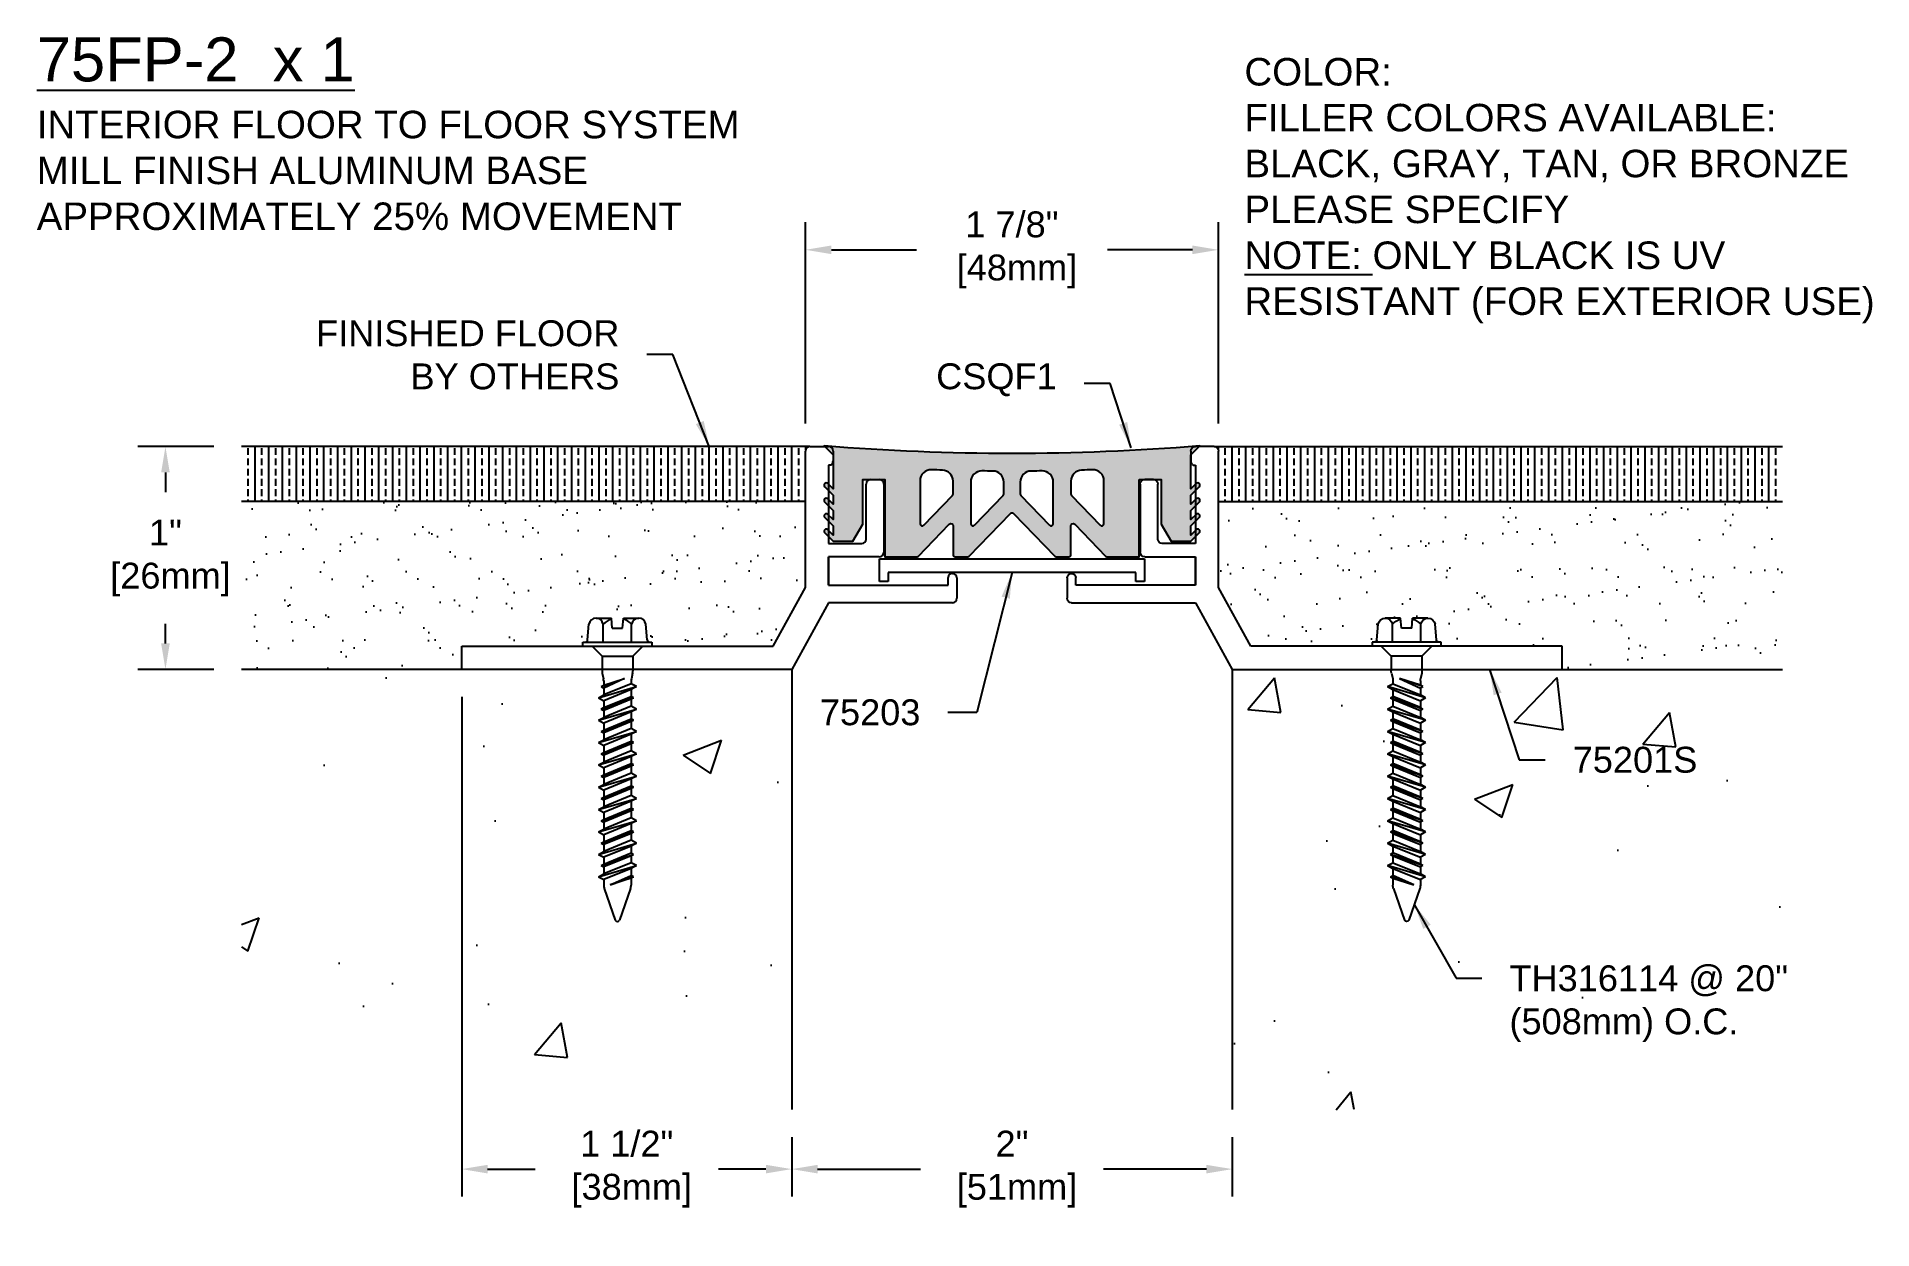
# Model space of a CAD drawing. Header units: inches. Extents: x 0.63 to 8.97, y 2.65 to 8.07.
import ezdxf

# ---------------------------------------------------------------- set-up
doc = ezdxf.new("R2010")
doc.units = ezdxf.units.IN
doc.header["$MEASUREMENT"] = 0
for name, color, linetype in [('Anchors', 4, 'Continuous'), ('Conditions', 1, 'Continuous'), ('Dimensions', 3, 'Continuous'), ('Metals', 7, 'Continuous'), ('Text', 2, 'Continuous')]:
    doc.layers.add(name, color=color, linetype=linetype)
doc.styles.add('ARIAL', font='arial.ttf')
doc.dimstyles.new('ARIAL', dxfattribs={"dimtxt": 0.1175, "dimasz": 0.1175, "dimexe": 0.125, "dimexo": 0.125, "dimgap": 0.125, "dimtad": 0, "dimtih": 1, "dimtoh": 1, "dimdec": 4, "dimzin": 0, "dimdsep": 46, "dimlunit": 4, "dimtxsty": 'ARIAL', "dimcen": 0.09, "dimadec": 0, "dimazin": 0, "dimtfac": 1, "dimtdec": 4, "dimtofl": 0, "dimtmove": 0, "dimatfit": 3, "dimfxl": 0, "dimfrac": 2, "dimtolj": 1, "dimtzin": 0, "dimarcsym": 0})

# ---------------------------------------------------------------- blocks, each defined once
blk = doc.blocks.new('75201S')
for p, q in [((-0.105, -0.2006), (-0.105, 0.42)), ((-0.085, 0.44), (0, 0.44)), ((0.02, 0.42), (0.02, 0.3733)), ((0.01, 0.355), (0, 0.355)), ((0, 0.355), (0, 0)), ((0.0141, 0.3591), (0.01, 0.355)), ((0.17, 0.02), (0.17, 0.27)), ((0.19, 0.29), (0.23, 0.29)), ((0.25, 0.27), (0.25, -0.04)), ((0, 0), (0.15, 0)), ((0, -0.06), (0, -0.189)), ((0, -0.189), (0, -0.06)), ((0.23, -0.06), (0, -0.06)), ((0.5425, -0.189), (0.5425, -0.155)), ((0.5615, -0.136), (0.5625, -0.136)), ((0.5825, -0.156), (0.5825, -0.249)), ((-0.2523, -0.4668), (-0.105, -0.2006)), ((0, -0.189), (0.5425, -0.189)), ((0, -0.269), (-0.1675, -0.5718)), ((0.5625, -0.269), (0, -0.269)), ((-1.6662, -0.4668), (-0.2523, -0.4668)), ((-1.6662, -0.5718), (-1.6662, -0.4668)), ((-0.1675, -0.5718), (-1.6662, -0.5718))]:
    blk.add_line(p, q)
for centre, radius, start, end in [((-0.085, 0.42), 0.02, 90, 180), ((0, 0.42), 0.02, 360, 90), ((0, 0.3733), 0.02, 315, 0), ((0.19, 0.27), 0.02, 90, 180), ((0.23, 0.27), 0.02, 360, 90), ((0.15, 0.02), 0.02, 270, 0), ((0.23, -0.04), 0.02, 270, 0), ((0.5615, -0.155), 0.019, 90, 180), ((0.5625, -0.156), 0.02, 0, 90), ((0.5625, -0.249), 0.02, 270, 0)]:
    blk.add_arc(centre, radius, start, end)
blk = doc.blocks.new('75203')
for p, q in [((-0.6018, -0.102), (-0.6018, 0)), ((-0.6018, 0), (0.6018, 0)), ((0.6018, 0), (0.6018, -0.102)), ((0.5618, -0.062), (-0.5618, -0.062)), ((-0.5618, -0.062), (-0.5618, -0.102)), ((0.5618, -0.102), (0.5618, -0.062)), ((-0.5618, -0.102), (-0.6018, -0.102)), ((0.6018, -0.102), (0.5618, -0.102))]:
    blk.add_line(p, q)
blk = doc.blocks.new('TH316114')
for p, q in [((-0.1352, 0.029), (-0.129, 0.1001)), ((-0.0968, 0.1275), (-0.0272, 0.1275)), ((-0.0645, 0.0187), (-0.0645, 0.1001)), ((-0.0232, 0.0825), (-0.0272, 0.1275)), ((0.0233, 0.0825), (0.0272, 0.1275)), ((0.0272, 0.1275), (0.0967, 0.1275)), ((0.0645, 0.0187), (0.0645, 0.1001)), ((0.1352, 0.029), (0.129, 0.1001)), ((-0.1568, 0), (-0.1568, 0.0187)), ((-0.1568, 0.0187), (0.1568, 0.0187)), ((-0.1568, 0), (0.1568, 0)), ((-0.1148, 0), (-0.0698, -0.045)), ((-0.0232, 0.0825), (0.0233, 0.0825)), ((0.1148, 0), (0.0698, -0.045)), ((0.1568, 0.0187), (0.1568, 0)), ((-0.0698, -0.045), (-0.0698, -0.1121)), ((-0.0698, -0.045), (0.0698, -0.045)), ((0.0698, -0.045), (0.0698, -0.1121)), ((-0.0737, -0.1836), (0.0321, -0.1471)), ((-0.0687, -0.1217), (-0.0633, -0.1477)), ((-0.0623, -0.1774), (0.0321, -0.1471)), ((0.0321, -0.1471), (-0.0623, -0.1898)), ((-0.0623, -0.1573), (-0.0623, -0.1774)), ((0.0623, -0.1573), (0.0623, -0.1707)), ((0.0687, -0.1217), (0.0633, -0.1477)), ((-0.0862, -0.2344), (0.0863, -0.1836)), ((-0.0862, -0.2344), (-0.0623, -0.2215)), ((-0.0862, -0.2344), (-0.0623, -0.2473)), ((-0.0737, -0.1836), (-0.0623, -0.1774)), ((-0.0737, -0.1836), (-0.0623, -0.1898)), ((-0.0737, -0.2852), (0.0737, -0.2344)), ((0.0623, -0.1707), (-0.0623, -0.2215)), ((-0.0623, -0.1898), (-0.0623, -0.2215)), ((0.0623, -0.1965), (-0.0623, -0.2473)), ((-0.0623, -0.279), (0.0623, -0.2282)), ((0.0623, -0.2405), (-0.0623, -0.2913)), ((-0.0623, -0.2473), (-0.0623, -0.279)), ((0.0863, -0.1836), (0.0623, -0.1707)), ((0.0863, -0.1836), (0.0623, -0.1965)), ((0.0623, -0.1965), (0.0623, -0.2282)), ((0.0737, -0.2344), (0.0623, -0.2282)), ((0.0737, -0.2344), (0.0623, -0.2405)), ((0.0623, -0.2405), (0.0623, -0.2722)), ((-0.0862, -0.3359), (0.0863, -0.2852)), ((-0.0862, -0.3359), (-0.0623, -0.323)), ((-0.0737, -0.2852), (-0.0623, -0.279)), ((-0.0737, -0.2852), (-0.0623, -0.2913)), ((0.0623, -0.2722), (-0.0623, -0.323)), ((-0.0623, -0.2913), (-0.0623, -0.323)), ((0.0623, -0.2981), (-0.0623, -0.3489)), ((-0.0623, -0.3806), (0.0623, -0.3298)), ((0.0863, -0.2852), (0.0623, -0.2722)), ((0.0863, -0.2852), (0.0623, -0.2981)), ((0.0623, -0.2981), (0.0623, -0.3298)), ((0.0737, -0.3359), (0.0623, -0.3298)), ((-0.0862, -0.3359), (-0.0623, -0.3489)), ((-0.0862, -0.4375), (0.0863, -0.3867)), ((-0.0737, -0.3867), (0.0737, -0.3359)), ((-0.0737, -0.3867), (-0.0623, -0.3806)), ((-0.0737, -0.3867), (-0.0623, -0.3929)), ((0.0623, -0.3421), (-0.0623, -0.3929)), ((-0.0623, -0.3489), (-0.0623, -0.3806)), ((0.0623, -0.3738), (-0.0623, -0.4246)), ((-0.0623, -0.3929), (-0.0623, -0.4246)), ((0.0623, -0.3996), (-0.0623, -0.4504)), ((0.0737, -0.3359), (0.0623, -0.3421)), ((0.0623, -0.3421), (0.0623, -0.3738)), ((0.0863, -0.3867), (0.0623, -0.3738)), ((0.0863, -0.3867), (0.0623, -0.3996)), ((0.0623, -0.3996), (0.0623, -0.4313)), ((-0.0862, -0.4375), (-0.0623, -0.4246)), ((-0.0862, -0.4375), (-0.0623, -0.4504)), ((-0.0862, -0.5391), (0.0863, -0.4883)), ((-0.0737, -0.4883), (0.0737, -0.4375)), ((-0.0737, -0.4883), (-0.0623, -0.4821)), ((-0.0737, -0.4883), (-0.0623, -0.4944)), ((-0.0623, -0.4821), (0.0623, -0.4313)), ((0.0623, -0.4437), (-0.0623, -0.4944)), ((-0.0623, -0.4504), (-0.0623, -0.4821)), ((0.0623, -0.4754), (-0.0623, -0.5261)), ((-0.0623, -0.4944), (-0.0623, -0.5261)), ((0.0737, -0.4375), (0.0623, -0.4313)), ((0.0737, -0.4375), (0.0623, -0.4437)), ((0.0623, -0.4437), (0.0623, -0.4754)), ((0.0863, -0.4883), (0.0623, -0.4754)), ((0.0863, -0.4883), (0.0623, -0.5012)), ((-0.0862, -0.5391), (-0.0623, -0.5261)), ((-0.0862, -0.5391), (-0.0623, -0.552)), ((-0.0737, -0.5898), (0.0737, -0.5391)), ((0.0623, -0.5012), (-0.0623, -0.552)), ((-0.0623, -0.5837), (0.0623, -0.5329)), ((0.0623, -0.5452), (-0.0623, -0.596)), ((-0.0623, -0.552), (-0.0623, -0.5837)), ((0.0623, -0.5769), (-0.0623, -0.6277)), ((0.0623, -0.5012), (0.0623, -0.5329)), ((0.0737, -0.5391), (0.0623, -0.5329)), ((0.0737, -0.5391), (0.0623, -0.5452)), ((0.0623, -0.5452), (0.0623, -0.5769)), ((0.0863, -0.5898), (0.0623, -0.5769)), ((-0.0862, -0.6406), (0.0863, -0.5898)), ((-0.0862, -0.6406), (-0.0623, -0.6277)), ((-0.0862, -0.6406), (-0.0623, -0.6535)), ((-0.0737, -0.5898), (-0.0623, -0.5837)), ((-0.0737, -0.5898), (-0.0623, -0.596)), ((-0.0737, -0.6914), (0.0737, -0.6406)), ((-0.0623, -0.596), (-0.0623, -0.6277)), ((0.0623, -0.6028), (-0.0623, -0.6535)), ((-0.0623, -0.6852), (0.0623, -0.6345)), ((0.0623, -0.6468), (-0.0623, -0.6976)), ((-0.0623, -0.6535), (-0.0623, -0.6852)), ((0.0863, -0.5898), (0.0623, -0.6028)), ((0.0623, -0.6028), (0.0623, -0.6345)), ((0.0737, -0.6406), (0.0623, -0.6345)), ((0.0737, -0.6406), (0.0623, -0.6468)), ((0.0623, -0.6468), (0.0623, -0.6785)), ((-0.0862, -0.7422), (0.0863, -0.6914)), ((-0.0862, -0.7422), (-0.0623, -0.7293)), ((-0.0862, -0.7422), (-0.0623, -0.7551)), ((-0.0737, -0.6914), (-0.0623, -0.6852)), ((-0.0737, -0.6914), (-0.0623, -0.6976)), ((-0.0737, -0.793), (0.0737, -0.7422)), ((0.0623, -0.6785), (-0.0623, -0.7293)), ((-0.0623, -0.6976), (-0.0623, -0.7293)), ((0.0623, -0.7043), (-0.0623, -0.7551)), ((-0.0623, -0.7868), (0.0623, -0.736)), ((0.0623, -0.7484), (-0.0623, -0.7991)), ((0.0863, -0.6914), (0.0623, -0.6785)), ((0.0863, -0.6914), (0.0623, -0.7043)), ((0.0623, -0.7043), (0.0623, -0.736)), ((0.0737, -0.7422), (0.0623, -0.736)), ((0.0737, -0.7422), (0.0623, -0.7484)), ((0.0623, -0.7484), (0.0623, -0.78)), ((-0.0862, -0.8437), (0.0863, -0.793)), ((-0.0862, -0.8437), (-0.0623, -0.8308)), ((-0.0737, -0.793), (-0.0623, -0.7868)), ((-0.0737, -0.793), (-0.0623, -0.7991)), ((-0.0623, -0.7551), (-0.0623, -0.7868)), ((0.0623, -0.78), (-0.0623, -0.8308)), ((-0.0623, -0.7991), (-0.0623, -0.8308)), ((0.0623, -0.8059), (-0.0623, -0.8567)), ((0.0863, -0.793), (0.0623, -0.78)), ((0.0863, -0.793), (0.0623, -0.8059)), ((0.0623, -0.8059), (0.0623, -0.8376)), ((-0.0862, -0.8437), (-0.0623, -0.8567)), ((-0.0862, -0.9453), (0.0863, -0.8945)), ((-0.0737, -0.8945), (0.0737, -0.8437)), ((-0.0737, -0.8945), (-0.0623, -0.8884)), ((-0.0737, -0.8945), (-0.0623, -0.9007)), ((-0.0623, -0.8884), (0.0623, -0.8376)), ((0.0623, -0.8499), (-0.0623, -0.9007)), ((-0.0623, -0.8567), (-0.0623, -0.8884)), ((0.0623, -0.8816), (-0.0623, -0.9324)), ((-0.0623, -0.9007), (-0.0623, -0.9324)), ((0.0623, -0.9075), (-0.0623, -0.9582)), ((0.0737, -0.8437), (0.0623, -0.8376)), ((0.0737, -0.8437), (0.0623, -0.8499)), ((0.0623, -0.8499), (0.0623, -0.8816)), ((0.0863, -0.8945), (0.0623, -0.8816)), ((0.0863, -0.8945), (0.0623, -0.9075)), ((0.0623, -0.9075), (0.0623, -0.9391)), ((-0.0862, -0.9453), (-0.0623, -0.9324)), ((-0.0862, -0.9453), (-0.0623, -0.9582)), ((-0.0862, -1.0469), (0.0863, -0.9961)), ((-0.0737, -0.9961), (0.0737, -0.9453)), ((-0.0737, -0.9961), (-0.0623, -0.9899)), ((-0.0737, -0.9961), (-0.0623, -1.0023)), ((-0.0623, -0.9899), (0.0623, -0.9391)), ((0.0623, -0.9515), (-0.0623, -1.0023)), ((-0.0623, -0.9582), (-0.0623, -0.9899)), ((0.0623, -0.9832), (-0.0623, -1.034)), ((0.0737, -0.9453), (0.0623, -0.9391)), ((0.0737, -0.9453), (0.0623, -0.9515)), ((0.0623, -0.9515), (0.0623, -0.9832)), ((0.0863, -0.9961), (0.0623, -0.9832)), ((0.0863, -0.9961), (0.0623, -1.009)), ((-0.0862, -1.0469), (-0.0623, -1.034)), ((-0.0862, -1.0469), (-0.0623, -1.0598)), ((-0.0623, -1.0023), (-0.0623, -1.034)), ((0.0623, -1.009), (-0.0623, -1.0598)), ((-0.0623, -1.0598), (-0.0623, -1.0857)), ((-0.0335, -1.0838), (0.0623, -1.0407)), ((-0.0335, -1.0838), (0.0737, -1.0469)), ((0.0623, -1.053), (-0.0335, -1.0838)), ((0.0623, -1.009), (0.0623, -1.0407)), ((0.0737, -1.0469), (0.0623, -1.0407)), ((0.0737, -1.0469), (0.0623, -1.053)), ((0.0623, -1.053), (0.0623, -1.0857)), ((-0.0596, -1.101), (-0.0096, -1.2438)), ((0.0596, -1.101), (0.0096, -1.2438))]:
    blk.add_line(p, q)
for centre, radius, start, end in [((-0.0968, 0.0948), 0.0327, 9.28497, 170.71503), ((0, 0.0379), 0.0896, 107.42152, 136.04074), ((0, 0.0379), 0.0896, 43.95926, 72.57848), ((0.0967, 0.0948), 0.0327, 9.28497, 170.71503), ((-0.1464, 0.03), 0.0112, 270, 355), ((0.1464, 0.03), 0.0112, 185, 270), ((-0.0232, -0.1121), 0.0465, 180, 191.9357), ((-0.1088, -0.1573), 0.0465, 0, 11.9357), ((0.1088, -0.1573), 0.0465, 168.0643, 180), ((0.0233, -0.1121), 0.0465, 348.0643, 0), ((-0.0158, -1.0857), 0.0465, 180, 199.30575), ((0.0158, -1.0857), 0.0465, 340.69425, 0), ((0, -1.2394), 0.0106, 204.10008, 335.89992)]:
    blk.add_arc(centre, radius, start, end)
blk = doc.blocks.new('*D3')
at = {"layer": 'Defpoints', "color": 0}
for p in [(4.0619, 3.1979), (6.0619, 3.1979), (4.0619, 2.9279)]:
    blk.add_point(p, dxfattribs=at)
at = {"layer": 'Dimensions', "color": 0, "lineweight": -2}
for p, q in [((4.0619, 3.0729), (4.0619, 2.8029)), ((6.0619, 3.0729), (6.0619, 2.8029)), ((4.1794, 2.9279), (4.6458, 2.9279)), ((5.9444, 2.9279), (5.478, 2.9279))]:
    blk.add_line(p, q, dxfattribs=at)
at = {"layer": 'Dimensions', "color": 0}
for points in [[(4.1794, 2.9474), (4.1794, 2.9083), (4.0619, 2.9279)], [(5.9444, 2.9474), (5.9444, 2.9083), (6.0619, 2.9279)]]:
    blk.add_solid(points, dxfattribs=at)
at = {"layer": 'Dimensions', "color": 0, "insert": (5.0619, 2.9279), "char_height": 0.1175, "attachment_point": 5, "style": 'ARIAL'}
blk.add_mtext('\\A1;2"\\P [51mm]', dxfattribs=at)
blk = doc.blocks.new('*D4')
at = {"layer": 'Defpoints', "color": 0}
for p in [(2.5632, 5.1979), (4.0619, 3.1979), (2.5632, 2.9279)]:
    blk.add_point(p, dxfattribs=at)
at = {"layer": 'Dimensions', "color": 0, "lineweight": -2}
for p, q in [((2.5632, 5.0729), (2.5632, 2.8029)), ((4.0619, 3.0729), (4.0619, 2.8029)), ((2.6807, 2.9279), (2.8964, 2.9279)), ((3.9444, 2.9279), (3.7286, 2.9279))]:
    blk.add_line(p, q, dxfattribs=at)
at = {"layer": 'Dimensions', "color": 0}
for points in [[(2.6807, 2.9474), (2.6807, 2.9083), (2.5632, 2.9279)], [(3.9444, 2.9474), (3.9444, 2.9083), (4.0619, 2.9279)]]:
    blk.add_solid(points, dxfattribs=at)
at = {"layer": 'Dimensions', "color": 0, "insert": (3.3125, 2.9279), "char_height": 0.1175, "attachment_point": 5, "style": 'ARIAL'}
blk.add_mtext('\\A1;1 1/2"\\P [38mm]', dxfattribs=at)
blk = doc.blocks.new('*D5')
at = {"layer": 'Defpoints', "color": 0}
for p in [(1.5632, 6.2097), (1.2181, 5.1979), (1.5632, 5.1979)]:
    blk.add_point(p, dxfattribs=at)
at = {"layer": 'Dimensions', "color": 0, "lineweight": -2}
for p, q in [((1.4382, 6.2097), (1.0931, 6.2097)), ((1.2181, 6.0922), (1.2181, 6.0023)), ((1.2181, 5.3154), (1.2181, 5.4054)), ((1.4382, 5.1979), (1.0931, 5.1979))]:
    blk.add_line(p, q, dxfattribs=at)
at = {"layer": 'Dimensions', "color": 0}
for points in [[(1.1985, 6.0922), (1.2376, 6.0922), (1.2181, 6.2097)], [(1.1985, 5.3154), (1.2376, 5.3154), (1.2181, 5.1979)]]:
    blk.add_solid(points, dxfattribs=at)
at = {"layer": 'Dimensions', "color": 0, "insert": (1.2181, 5.7038), "char_height": 0.1175, "attachment_point": 5, "style": 'ARIAL'}
blk.add_mtext('\\A1;1"\\P [26mm]', dxfattribs=at)
blk = doc.blocks.new('*D6')
at = {"layer": 'Defpoints', "color": 0}
for p in [(5.9988, 7.1035), (4.1244, 6.1897), (5.9988, 6.1897)]:
    blk.add_point(p, dxfattribs=at)
at = {"layer": 'Dimensions', "color": 0, "lineweight": -2}
for p, q in [((4.1244, 6.3147), (4.1244, 7.2285)), ((5.9988, 6.3147), (5.9988, 7.2285)), ((4.2419, 7.1035), (4.6283, 7.1035)), ((5.8813, 7.1035), (5.4949, 7.1035))]:
    blk.add_line(p, q, dxfattribs=at)
at = {"layer": 'Dimensions', "color": 0}
for points in [[(4.2419, 7.1231), (4.2419, 7.084), (4.1244, 7.1035)], [(5.8813, 7.1231), (5.8813, 7.084), (5.9988, 7.1035)]]:
    blk.add_solid(points, dxfattribs=at)
at = {"layer": 'Dimensions', "color": 0, "insert": (5.0616, 7.1035), "char_height": 0.1175, "attachment_point": 5, "style": 'ARIAL'}
blk.add_mtext('\\A1;1 7/8"\\P [48mm]', dxfattribs=at)
blk = doc.blocks.new('CSQF1')
h = blk.add_hatch(color=256)
h.paths.add_polyline_path([(0.8125, -0.0053), (0.8525, 0.0347, -0.040662), (-0.8525, 0.0347), (-0.8125, -0.0053), (-0.8125, -0.0485), (-0.8125, -0.1602), (-0.8363, -0.1364, 0.414214), (-0.8504, -0.1364, 0.414214), (-0.8504, -0.1506), (-0.8125, -0.1885), (-0.8125, -0.2302), (-0.8363, -0.2064, 0.414214), (-0.8504, -0.2064, 0.414214), (-0.8504, -0.2206), (-0.8125, -0.2585), (-0.8125, -0.3002), (-0.8363, -0.2764, 0.414214), (-0.8504, -0.2764, 0.414214), (-0.8504, -0.2906), (-0.8125, -0.3285), (-0.8125, -0.3702), (-0.8363, -0.3464, 0.414214), (-0.8504, -0.3464, 0.414214), (-0.8504, -0.3606), (-0.8154, -0.3956, 0.198912), (-0.8084, -0.3985), (-0.7225, -0.3985), (-0.6775, -0.3206), (-0.6775, -0.1185), (-0.5775, -0.1185), (-0.5775, -0.4685), (-0.4312, -0.4685, 0.203452), (-0.424, -0.4655), (-0.2847, -0.3212, -0.674509), (-0.2675, -0.3281), (-0.2675, -0.4585, 0.414214), (-0.2575, -0.4685), (-0.2012, -0.4685, 0.203452), (-0.194, -0.4655), (-0.0072, -0.272, -0.424475), (0.0072, -0.272), (0.194, -0.4655, 0.203452), (0.2012, -0.4685), (0.2575, -0.4685, 0.414214), (0.2675, -0.4585), (0.2675, -0.3281, -0.674509), (0.2847, -0.3212), (0.424, -0.4655, 0.203452), (0.4312, -0.4685), (0.4975, -0.4685), (0.5775, -0.4685), (0.5775, -0.1185), (0.6775, -0.1185), (0.6775, -0.3206), (0.7225, -0.3985), (0.8084, -0.3985, 0.198912), (0.8154, -0.3956), (0.8504, -0.3606, 0.414214), (0.8504, -0.3464, 0.414214), (0.8363, -0.3464), (0.8125, -0.3702), (0.8125, -0.3285), (0.8504, -0.2906, 0.414214), (0.8504, -0.2764, 0.414214), (0.8363, -0.2764), (0.8125, -0.3002), (0.8125, -0.2585), (0.8504, -0.2206, 0.414214), (0.8504, -0.2064, 0.414214), (0.8363, -0.2064), (0.8125, -0.2302), (0.8125, -0.1885), (0.8504, -0.1506, 0.414214), (0.8504, -0.1364, 0.414214), (0.8363, -0.1364), (0.8125, -0.1602), (0.8125, -0.0485)])
h.paths.add_polyline_path([(-0.2675, -0.1253), (-0.2675, -0.1841, -0.19438), (-0.2703, -0.1911), (-0.4003, -0.3257, -0.674509), (-0.4175, -0.3188), (-0.4175, -0.1236, -0.424378), (-0.3658, -0.0737, 0.001177), (-0.316, -0.0753, -0.405491)], flags=16)
h.paths.add_polyline_path([(-0.1369, -0.0791, 0.001176), (-0.0871, -0.0796, -0.411805), (-0.0375, -0.1296), (-0.0375, -0.1841, -0.19438), (-0.0403, -0.1911), (-0.1703, -0.3257, -0.674509), (-0.1875, -0.3188), (-0.1875, -0.1291, -0.418007)], flags=16)
h.paths.add_polyline_path([(0.0871, -0.0796, 0.001176), (0.1369, -0.0791, -0.418007), (0.1875, -0.1291), (0.1875, -0.3188, -0.674509), (0.1703, -0.3257), (0.0403, -0.1911, -0.19438), (0.0375, -0.1841), (0.0375, -0.1296, -0.411805)], flags=16)
h.paths.add_polyline_path([(0.316, -0.0753, 0.001177), (0.3658, -0.0737, -0.424378), (0.4175, -0.1236), (0.4175, -0.3188, -0.674509), (0.4003, -0.3257), (0.2703, -0.1911, -0.19438), (0.2675, -0.1841), (0.2675, -0.1253, -0.405491)], flags=16)
for points in [[(0.5775, -0.1185), (0.6775, -0.1185), (0.6775, -0.3206), (0.7225, -0.3985), (0.8084, -0.3985, 0.198912), (0.8154, -0.3956), (0.8504, -0.3606, 0.414214), (0.8504, -0.3464, 0.414214), (0.8363, -0.3464), (0.8125, -0.3702), (0.8125, -0.3285), (0.8504, -0.2906, 0.414214), (0.8504, -0.2764, 0.414214), (0.8363, -0.2764), (0.8125, -0.3002), (0.8125, -0.2585), (0.8504, -0.2206, 0.414214), (0.8504, -0.2064, 0.414214), (0.8363, -0.2064), (0.8125, -0.2302), (0.8125, -0.1885), (0.8504, -0.1506, 0.414214), (0.8504, -0.1364, 0.414214), (0.8363, -0.1364), (0.8125, -0.1602), (0.8125, -0.0485), (0.8125, -0.0053), (0.8525, 0.0347, -0.040662), (-0.8525, 0.0347), (-0.8125, -0.0053), (-0.8125, -0.0485), (-0.8125, -0.1602), (-0.8363, -0.1364, 0.414214), (-0.8504, -0.1364, 0.414214), (-0.8504, -0.1506), (-0.8125, -0.1885), (-0.8125, -0.2302), (-0.8363, -0.2064, 0.414214), (-0.8504, -0.2064, 0.414214), (-0.8504, -0.2206), (-0.8125, -0.2585), (-0.8125, -0.3002), (-0.8363, -0.2764, 0.414214), (-0.8504, -0.2764, 0.414214), (-0.8504, -0.2906), (-0.8125, -0.3285), (-0.8125, -0.3702), (-0.8363, -0.3464, 0.414214), (-0.8504, -0.3464, 0.414214), (-0.8504, -0.3606), (-0.8154, -0.3956, 0.198912), (-0.8084, -0.3985), (-0.7225, -0.3985), (-0.6775, -0.3206), (-0.6775, -0.1185), (-0.5775, -0.1185), (-0.5775, -0.4685), (-0.4312, -0.4685, 0.203452), (-0.424, -0.4655), (-0.2847, -0.3212, -0.674509), (-0.2675, -0.3281), (-0.2675, -0.4585, 0.414214), (-0.2575, -0.4685), (-0.2012, -0.4685, 0.203452), (-0.194, -0.4655), (-0.0072, -0.272, -0.424475), (0.0072, -0.272), (0.194, -0.4655, 0.203452), (0.2012, -0.4685), (0.2575, -0.4685, 0.414214), (0.2675, -0.4585), (0.2675, -0.3281, -0.674509), (0.2847, -0.3212), (0.424, -0.4655, 0.203452), (0.4312, -0.4685), (0.4975, -0.4685), (0.5775, -0.4685)], [(-0.2675, -0.1253, 0.405491), (-0.316, -0.0753, -0.001177), (-0.3658, -0.0737, 0.424378), (-0.4175, -0.1236), (-0.4175, -0.3188, 0.674509), (-0.4003, -0.3257), (-0.2703, -0.1911, 0.19438), (-0.2675, -0.1841)], [(-0.0375, -0.1296, 0.411805), (-0.0871, -0.0796, -0.001176), (-0.1369, -0.0791, 0.418007), (-0.1875, -0.1291), (-0.1875, -0.3188, 0.674509), (-0.1703, -0.3257), (-0.0403, -0.1911, 0.19438), (-0.0375, -0.1841)], [(0.1875, -0.1291, 0.418007), (0.1369, -0.0791, -0.001176), (0.0871, -0.0796, 0.411805), (0.0375, -0.1296), (0.0375, -0.1841, 0.19438), (0.0403, -0.1911), (0.1703, -0.3257, 0.674509), (0.1875, -0.3188)], [(0.4175, -0.1236, 0.424378), (0.3658, -0.0737, -0.001177), (0.316, -0.0753, 0.405491), (0.2675, -0.1253), (0.2675, -0.1841, 0.19438), (0.2703, -0.1911), (0.4003, -0.3257, 0.674509), (0.4175, -0.3188)]]:
    blk.add_lwpolyline(points, format="xyb", close=True)

msp = doc.modelspace()

# ---------------------------------------------------------------- hatches: boundary and pattern name
at = {"layer": 'Conditions'}
h = msp.add_hatch(dxfattribs=at)
h.set_pattern_fill('ANSI33', color=256, scale=0.25, angle=45, style=0)
h.paths.add_polyline_path([(4.1244, 6.1897, -0.4142136), (4.1444, 6.2097), (1.56317, 6.2097), (1.56317, 5.9597), (4.1244, 5.9597)])
h = msp.add_hatch(dxfattribs=at)
h.set_pattern_fill('ANSI33', color=256, scale=0.25, angle=45, style=0)
h.set_pattern_definition([(90, (10.1238, 0), (0.0625, 1e-17), []), (90, (10.09255, 0.03125), (0.0625, 1e-17), [0.03125, -0.015625])])
h.paths.add_polyline_path([(5.9994, 6.1897, 0.4142136), (5.9794, 6.2097), (8.56063, 6.2097), (8.56063, 5.9597), (5.9994, 5.9597)])
h = msp.add_hatch(dxfattribs=at)
h.set_pattern_fill('AR-SAND', color=256, scale=0.125, style=0)
h.paths.add_polyline_path([(4.1244, 5.56913), (4.1244, 5.9597), (1.56317, 5.9597), (1.56317, 5.19794), (2.56317, 5.19794), (2.56317, 5.30294), (3.1134, 5.30294), (3.1134, 5.32169), (3.12373, 5.32169, 0.3888787), (3.13493, 5.33196), (3.14115, 5.40303, -0.3675075), (3.1734, 5.43044), (3.24296, 5.43044), (3.2469, 5.38544), (3.2934, 5.38544), (3.29734, 5.43044), (3.3669, 5.43044, -0.3675075), (3.39915, 5.40303), (3.40537, 5.33196, 0.3888787), (3.41658, 5.32169), (3.4269, 5.32169), (3.4269, 5.30294), (3.97714, 5.30294)])
h = msp.add_hatch(dxfattribs=at)
h.set_pattern_fill('AR-SAND', color=256, scale=0.125, style=0)
h.paths.add_polyline_path([(5.9994, 5.56913), (5.9994, 5.9597), (8.56063, 5.9597), (8.56063, 5.19794), (7.56063, 5.19794), (7.56063, 5.30294), (7.0104, 5.30294), (7.0104, 5.32169), (7.00007, 5.32169, -0.3888787), (6.98887, 5.33196), (6.98265, 5.40303, 0.3675075), (6.9504, 5.43044), (6.88084, 5.43044), (6.8769, 5.38544), (6.8304, 5.38544), (6.82646, 5.43044), (6.7569, 5.43044, 0.3675075), (6.72465, 5.40303), (6.71843, 5.33196, -0.3888787), (6.70722, 5.32169), (6.6969, 5.32169), (6.6969, 5.30294), (6.14666, 5.30294)])
h = msp.add_hatch(dxfattribs=at)
h.set_pattern_fill('AR-CONC', color=256, scale=0.25, style=0)
h.paths.add_polyline_path([(8.56063, 5.19794), (6.9234, 5.19794), (6.9234, 5.19084, -0.0521265), (6.92239, 5.18122), (6.9169, 5.15526, 0.0521265), (6.9159, 5.14564), (6.9159, 5.12551), (6.92734, 5.11934), (6.9159, 5.11318), (6.9159, 5.08149), (6.9399, 5.06856), (6.9159, 5.05564), (6.9159, 5.02394), (6.92734, 5.01778), (6.9159, 5.01162), (6.9159, 4.97992), (6.9399, 4.967), (6.9159, 4.95407), (6.9159, 4.92238), (6.92734, 4.91622), (6.9159, 4.91005), (6.9159, 4.87836), (6.9399, 4.86544), (6.9159, 4.85251), (6.9159, 4.82082), (6.92734, 4.81466), (6.9159, 4.80849), (6.9159, 4.7768), (6.9399, 4.76387), (6.9159, 4.75095), (6.9159, 4.71926), (6.92734, 4.71309), (6.9159, 4.70693), (6.9159, 4.67524), (6.9399, 4.66231), (6.9159, 4.64939), (6.9159, 4.61769), (6.92734, 4.61153), (6.9159, 4.60537), (6.9159, 4.57367), (6.9399, 4.56075), (6.9159, 4.54782), (6.9159, 4.51613), (6.92734, 4.50997), (6.9159, 4.5038), (6.9159, 4.47211), (6.9399, 4.45919), (6.9159, 4.44626), (6.9159, 4.41457), (6.92734, 4.40841), (6.9159, 4.40224), (6.9159, 4.37055), (6.9399, 4.35762), (6.9159, 4.3447), (6.9159, 4.31301), (6.92734, 4.30684), (6.9159, 4.30068), (6.9159, 4.26899), (6.9399, 4.25606), (6.9159, 4.24314), (6.9159, 4.21728, -0.084437), (6.91328, 4.2019), (6.86387, 4.06085, -0.709275), (6.84401, 4.05918), (6.79401, 4.2019, -0.084437), (6.7914, 4.21728), (6.7914, 4.2499), (6.77995, 4.25606), (6.7914, 4.26222), (6.7914, 4.29392), (6.7674, 4.30684), (6.7914, 4.31977), (6.7914, 4.35146), (6.77995, 4.35762), (6.7914, 4.36379), (6.7914, 4.39548), (6.7674, 4.40841), (6.7914, 4.42133), (6.7914, 4.45302), (6.77995, 4.45919), (6.7914, 4.46535), (6.7914, 4.49704), (6.7674, 4.50997), (6.7914, 4.52289), (6.7914, 4.55459), (6.77995, 4.56075), (6.7914, 4.56691), (6.7914, 4.59861), (6.7674, 4.61153), (6.7914, 4.62446), (6.7914, 4.65615), (6.77995, 4.66231), (6.7914, 4.66847), (6.7914, 4.70017), (6.7674, 4.71309), (6.7914, 4.72602), (6.7914, 4.75771), (6.77995, 4.76387), (6.7914, 4.77004), (6.7914, 4.80173), (6.7674, 4.81466), (6.7914, 4.82758), (6.7914, 4.85927), (6.77995, 4.86544), (6.7914, 4.8716), (6.7914, 4.90329), (6.7674, 4.91622), (6.7914, 4.92914), (6.7914, 4.96084), (6.77995, 4.967), (6.7914, 4.97316), (6.7914, 5.00486), (6.7674, 5.01778), (6.7914, 5.03071), (6.7914, 5.0624), (6.77995, 5.06856), (6.7914, 5.07472), (6.7914, 5.10642), (6.7674, 5.11934), (6.7914, 5.13227), (6.7914, 5.14564, 0.0521265), (6.79039, 5.15526), (6.7849, 5.18122, -0.0521265), (6.7839, 5.19084), (6.7839, 5.19794), (6.0619, 5.19794), (6.0619, 3.19794), (8.56063, 3.19794)])
h.paths.add_polyline_path([(4.0619, 5.19794), (3.3399, 5.19794), (3.3399, 5.19084, -0.0521265), (3.3389, 5.18122), (3.33341, 5.15526, 0.0521265), (3.3324, 5.14564), (3.3324, 5.13227), (3.3564, 5.11934), (3.3324, 5.10642), (3.3324, 5.07472), (3.34385, 5.06856), (3.3324, 5.0624), (3.3324, 5.03071), (3.3564, 5.01778), (3.3324, 5.00486), (3.3324, 4.97316), (3.34385, 4.967), (3.3324, 4.96084), (3.3324, 4.92914), (3.3564, 4.91622), (3.3324, 4.90329), (3.3324, 4.8716), (3.34385, 4.86544), (3.3324, 4.85927), (3.3324, 4.82758), (3.3564, 4.81466), (3.3324, 4.80173), (3.3324, 4.77004), (3.34385, 4.76387), (3.3324, 4.75771), (3.3324, 4.72602), (3.3564, 4.71309), (3.3324, 4.70017), (3.3324, 4.66847), (3.34385, 4.66231), (3.3324, 4.65615), (3.3324, 4.62446), (3.3564, 4.61153), (3.3324, 4.59861), (3.3324, 4.56691), (3.34385, 4.56075), (3.3324, 4.55459), (3.3324, 4.52289), (3.3564, 4.50997), (3.3324, 4.49704), (3.3324, 4.46535), (3.34385, 4.45919), (3.3324, 4.45302), (3.3324, 4.42133), (3.3564, 4.40841), (3.3324, 4.39548), (3.3324, 4.36379), (3.34385, 4.35762), (3.3324, 4.35146), (3.3324, 4.31977), (3.3564, 4.30684), (3.3324, 4.29392), (3.3324, 4.26222), (3.34385, 4.25606), (3.3324, 4.2499), (3.3324, 4.21728, -0.084437), (3.32979, 4.2019), (3.28037, 4.06085, -0.709275), (3.26051, 4.05918), (3.21052, 4.2019, -0.084437), (3.2079, 4.21728), (3.2079, 4.24314), (3.1839, 4.25606), (3.2079, 4.26899), (3.2079, 4.30068), (3.19646, 4.30684), (3.2079, 4.31301), (3.2079, 4.3447), (3.1839, 4.35762), (3.2079, 4.37055), (3.2079, 4.40224), (3.19646, 4.40841), (3.2079, 4.41457), (3.2079, 4.44626), (3.1839, 4.45919), (3.2079, 4.47211), (3.2079, 4.5038), (3.19646, 4.50997), (3.2079, 4.51613), (3.2079, 4.54782), (3.1839, 4.56075), (3.2079, 4.57367), (3.2079, 4.60537), (3.19646, 4.61153), (3.2079, 4.61769), (3.2079, 4.64939), (3.1839, 4.66231), (3.2079, 4.67524), (3.2079, 4.70693), (3.19646, 4.71309), (3.2079, 4.71926), (3.2079, 4.75095), (3.1839, 4.76387), (3.2079, 4.7768), (3.2079, 4.80849), (3.19646, 4.81466), (3.2079, 4.82082), (3.2079, 4.85251), (3.1839, 4.86544), (3.2079, 4.87836), (3.2079, 4.91005), (3.19646, 4.91622), (3.2079, 4.92238), (3.2079, 4.95407), (3.1839, 4.967), (3.2079, 4.97992), (3.2079, 5.01162), (3.19646, 5.01778), (3.2079, 5.02394), (3.2079, 5.05564), (3.1839, 5.06856), (3.2079, 5.08149), (3.2079, 5.11318), (3.19646, 5.11934), (3.2079, 5.12551), (3.2079, 5.14564, 0.0521265), (3.2069, 5.15526), (3.20141, 5.18122, -0.0521265), (3.2004, 5.19084), (3.2004, 5.19794), (1.56317, 5.19794), (1.56317, 3.19794), (4.0619, 3.19794)])
h.paths.add_polyline_path([(7.57062, 4.66251), (8.19531, 4.66251), (8.19531, 4.90464), (7.57062, 4.90464)], flags=24)
h.paths.add_polyline_path([(7.28124, 3.47288), (8.61133, 3.47288), (8.61133, 3.91297), (7.28124, 3.91297)], flags=9)

# ---------------------------------------------------------------- linework, layer by layer
for p, q in [((4.1444, 6.2097), (1.56317, 6.2097)), ((5.9794, 6.2097), (8.56063, 6.2097)), ((4.1244, 5.9597), (1.56317, 5.9597)), ((5.9994, 5.9597), (8.56063, 5.9597))]:
    msp.add_line(p, q, dxfattribs=at)
for points in [[(2.56317, 5.19794), (1.56317, 5.19794)], [(4.0619, 5.19794), (4.0619, 3.19794)], [(6.0619, 5.19794), (6.0619, 3.19794)], [(7.56063, 5.19794), (8.56063, 5.19794)]]:
    msp.add_lwpolyline(points, dxfattribs=at)

# ---------------------------------------------------------------- block references
at = {"layer": 'Anchors'}
msp.add_blockref('TH316114', (3.27015, 5.30294), dxfattribs=at)
at = {"layer": 'Anchors', "xscale": -1}
msp.add_blockref('TH316114', (6.85365, 5.30294), dxfattribs=at)
at = {"layer": 'Metals'}
for name, p in [('75201S', (4.2294, 5.7697)), ('75203', (5.0619, 5.69949))]:
    msp.add_blockref(name, p, dxfattribs=at)
at = {"layer": 'Metals', "xscale": -1}
msp.add_blockref('75201S', (5.8944, 5.7697), dxfattribs=at)
at = {"layer": 'Text'}
msp.add_blockref('CSQF1', (5.0619, 6.17822), dxfattribs=at)

# ---------------------------------------------------------------- texts
at = {"layer": 'Text', "attachment_point": 1, "style": 'ARIAL'}
for s, insert, char_height, width in [('{\\L75FP-2  x 1\\P\\H0.625x;\\lINTERIOR FLOOR TO FLOOR SYSTEM\\PMILL FINISH ALUMINUM BASE\\PAPPROXIMATELY 25% MOVEMENT}', (0.63351, 8.06857), 0.2, 4.375), ('COLOR:{\\L                       \\~\\P}FILLER COLORS AVAILABLE:\\PBLACK, GRAY, TAN, OR BRONZE\\PPLEASE SPECIFY\\P{\\LNOTE:} ONLY BLACK IS UV RESISTANT (FOR EXTERIOR USE)', (6.11713, 7.97484), 0.125, 3.125)]:
    msp.add_mtext(s, dxfattribs=dict(at, insert=insert, char_height=char_height, width=width))
at = {"layer": 'Text', "char_height": 0.1175, "style": 'ARIAL'}
for s, insert, attachment_point in [('FINISHED FLOOR\\PBY OTHERS', (3.27904, 6.46825), 9), ('\\A1;CSQF1', (5.2648, 6.43812), 9), ('75203', (4.646, 4.94246), 9), ('75201S', (7.60777, 4.84618), 1), ('\\A1;TH316114 @ 20"\\P(508mm) O.C.', (7.32056, 3.85358), 1)]:
    msp.add_mtext(s, dxfattribs=dict(at, insert=insert, attachment_point=attachment_point))

# ---------------------------------------------------------------- dimensions: what is measured, and where the dimension line sits
at = {"layer": 'Dimensions'}
for base, p1, p2, picture, middle in [((5.9988, 7.10354), (4.1244, 6.1897), (5.9988, 6.1897), '*D6', (5.0616, 7.10354)), ((2.56317, 2.92786), (4.0619, 3.19794), (2.56317, 5.19794), '*D4', (3.31253, 2.92786)), ((4.0619, 2.92786), (6.0619, 3.19794), (4.0619, 3.19794), '*D3', (5.0619, 2.92786))]:
    dim = msp.add_linear_dim(base=base, p1=p1, p2=p2, dimstyle='ARIAL', override={"dimpost": '\\X'}, dxfattribs=at)
    dim.commit()
    dim.dimension.update_dxf_attribs({"geometry": picture, "text_midpoint": middle, "dimtype": 160})
dim = msp.add_linear_dim(base=(1.21806, 5.19794), p1=(1.56317, 6.2097), p2=(1.56317, 5.19794), angle=90, dimstyle='ARIAL', override={"dimpost": '\\X'}, dxfattribs=at)
dim.commit()
dim.dimension.update_dxf_attribs({"geometry": '*D5', "text_midpoint": (1.21806, 5.70382), "dimtype": 160})

# ---------------------------------------------------------------- leaders
at = {"layer": 'Text', "annotation_type": 0, "has_hookline": 1}
for points, hookline_direction, text_width in [([(3.6875, 6.2097), (3.52154, 6.628), (3.40404, 6.628)], 1, 1.36159), ([(5.0619, 5.63749), (4.9025, 5.00121), (4.771, 5.00121)], 1, 0.44123), ([(7.23056, 5.19794), (7.36527, 4.78743), (7.48277, 4.78743)], 0, 0.54959), ([(6.88829, 4.13054), (7.07806, 3.79483), (7.19556, 3.79483)], 0, 1.25371)]:
    msp.add_leader(points, dimstyle='ARIAL', dxfattribs=dict(at, hookline_direction=hookline_direction, text_width=text_width))
at = {"layer": 'Text'}
msp.add_leader([(5.60327, 6.20386), (5.5073, 6.49687), (5.3898, 6.49687)], dimstyle='ARIAL', dxfattribs=at)

doc.saveas('drawing.dxf')
